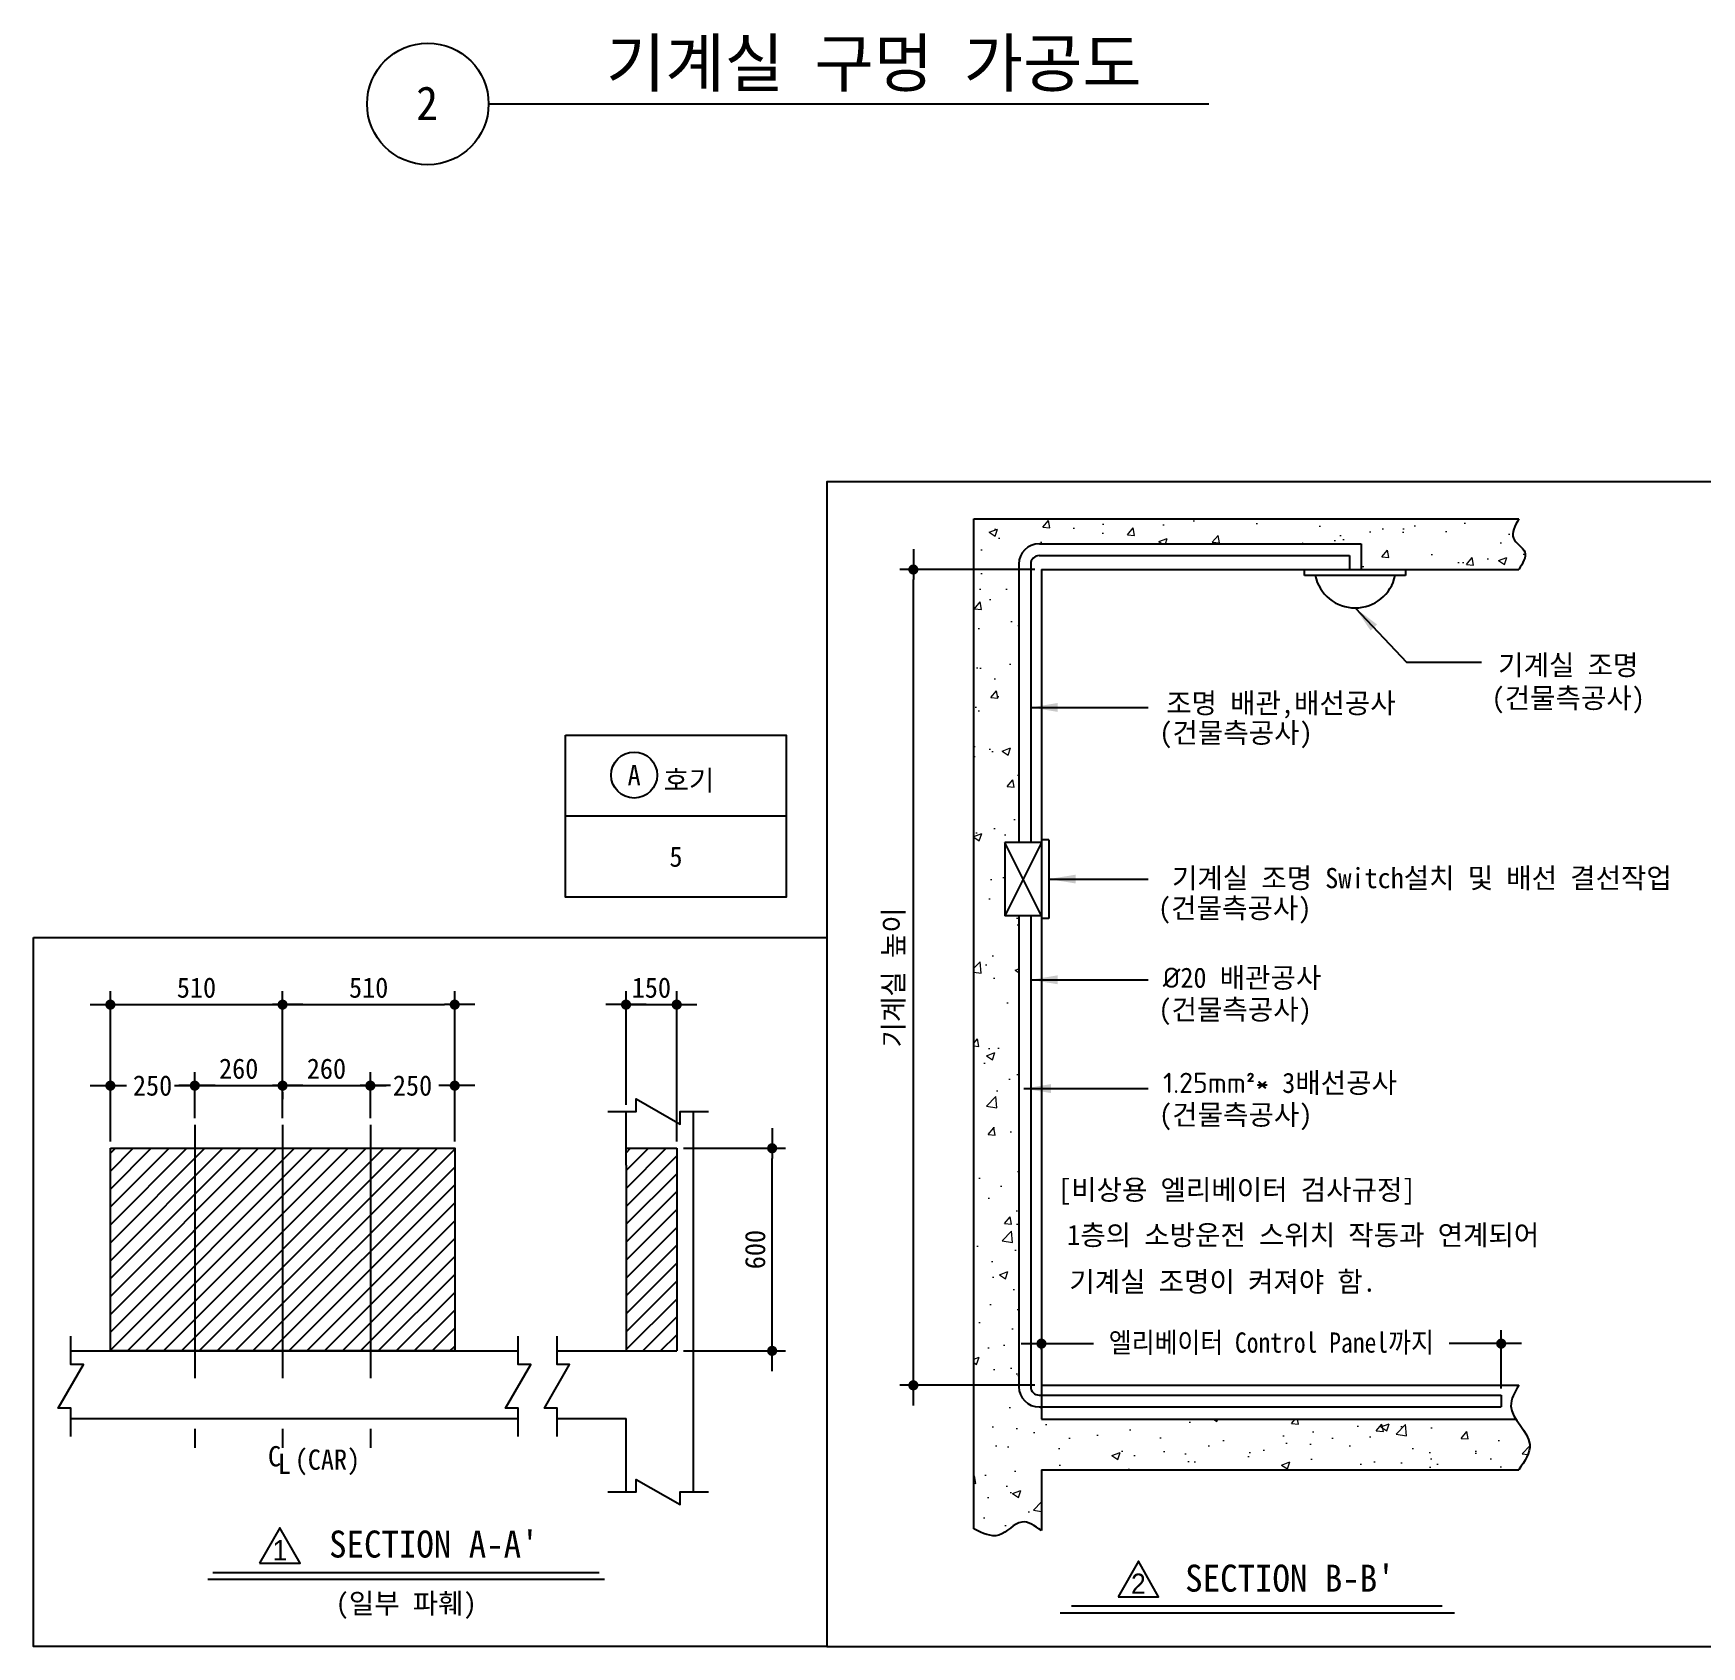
# Model space of a CAD drawing. Extents: x -9109 to 174251, y 57759 to 115528.
# Drawn here: x 147662 to 152604, y 98509 to 103287 of the extents above; entities that cross this region are included whole.
import ezdxf
from ezdxf.enums import TextEntityAlignment as Align

# ---------------------------------------------------------------- set-up
doc = ezdxf.new("R2010")
doc.units = 0
doc.header["$LTSCALE"] = 600
doc.header["$MEASUREMENT"] = 0
doc.linetypes.add('CENTER', pattern=[2, 1.25, -0.25, 0.25, -0.25])
doc.linetypes.add('PHANTOM2', pattern=[31.75, 15.875, -3.175, 3.175, -3.175, 3.175, -3.175])
doc.layers.get('0').update_dxf_attribs({"linetype": 'CONTINUOUS'})
for name, color, linetype in [('1', 3, 'CONTINUOUS'), ('3', 1, 'CENTER'), ('7', 7, 'CONTINUOUS'), ('A-DIMS', 7, 'CONTINUOUS')]:
    doc.layers.add(name, color=color, linetype=linetype)
for name, color, linetype, lineweight in [('A-MKXS-LEAD', 7, 'CONTINUOUS', 25), ('A-MKXS-TEXT1', 3, 'CONTINUOUS', 25), ('A-XXXX-HATC', 8, 'CONTINUOUS', 18), ('A-XXXX-SYMB', 7, 'CONTINUOUS', 25), ('A-XXXX-TABL', 7, 'CONTINUOUS', 25), ('A-XXXX-TXT1', 3, 'CONTINUOUS', 25)]:
    doc.layers.add(name, color=color, linetype=linetype, lineweight=lineweight)
doc.styles.add('HY울릉도L', font='')
doc.styles.add('OTIS', font='')
doc.styles.add('굴림', font='')
doc.styles.add('돋움체', font='')
doc.styles.get('HY울릉도L').set_extended_font_data('Dotum')
doc.styles.get('OTIS').set_extended_font_data('Dotum')
doc.styles.get('굴림').set_extended_font_data('Dotum')
doc.styles.get('돋움체').set_extended_font_data('DotumChe')
doc.dimstyles.new('CDIM', dxfattribs={"dimtxt": 3, "dimasz": 1.5, "dimexe": 2, "dimexo": 1, "dimgap": 1, "dimtad": 1, "dimdec": 0, "dimrnd": 0.5, "dimzin": 0, "dimdsep": 32, "dimlunit": 6, "dimtxsty": 'HY울릉도L', "dimblk1": '_CIDOT', "dimblk2": '_CIDOT', "dimsah": 1, "dimcen": 5.5, "dimclrd": 2, "dimclre": 2, "dimclrt": 7, "dimadec": 0, "dimazin": 0, "dimtfac": 1, "dimtdec": 0, "dimtix": 1, "dimtmove": 2, "dimatfit": 1, "dimldrblk": '_CIDOT', "dimfxl": 1, "dimtolj": 1, "dimtzin": 0, "dimlwd": -1, "dimarcsym": 0})
doc.dimstyles.new('OTIS', dxfattribs={"dimscale": 100, "dimtxt": 2.25, "dimasz": 2, "dimexe": 0.8, "dimexo": 0.8, "dimgap": 0.7, "dimtad": 1, "dimdsep": 46, "dimtxsty": '굴림', "dimblk": 'DOT', "dimcen": 0, "dimclrd": 3, "dimclre": 3, "dimclrt": 3, "dimadec": 0, "dimazin": 0, "dimtfac": 1, "dimtmove": 0, "dimatfit": 3, "dimfxl": 1, "dimtolj": 1, "dimarcsym": 0})

# ---------------------------------------------------------------- blocks, each defined once
blk = doc.blocks.new('_CIDOT')
at = {"color": 0, "linetype": 'ByBlock'}
blk.add_line((2, 0), (-1, 0), dxfattribs=at)
at = {"color": 0, "linetype": 'ByBlock', "const_width": 0.5}
blk.add_lwpolyline([(-0.25, 0, 1), (0.25, 0, 1)], format="xyb", close=True, dxfattribs=at)
blk = doc.blocks.new('*D834')
at = {"layer": 'A-DIMS', "lineweight": -2, "transparency": 16777216}
for p, q in [((149587.9, 99984.7), (149890.6, 99984.7)), ((149587.9, 99384.7), (149890.6, 99384.7))]:
    blk.add_line(p, q, dxfattribs=at)
at = {"layer": 'A-DIMS', "transparency": 16777216}
blk.add_line((149850.6, 99414.7), (149850.6, 99954.7), dxfattribs=at)
at = {"layer": 'A-DIMS', "transparency": 16777216, "xscale": 30, "yscale": 30, "zscale": 30}
for p, rotation in [((149850.6, 99984.7), 90), ((149850.6, 99384.7), 270)]:
    blk.add_blockref('_CIDOT', p, dxfattribs=dict(at, rotation=rotation))
at = {"layer": 'A-DIMS', "color": 3, "transparency": 16777216, "insert": (149800.5, 99684.7), "char_height": 60, "attachment_point": 5, "rotation": 90, "style": '돋움체'}
blk.add_mtext('\\A1;600', dxfattribs=at)
blk = doc.blocks.new('*D835')
at = {"layer": 'A-DIMS', "transparency": 16777216}
for p, q in [((149387.9, 100410.2), (149357.9, 100410.2)), ((149417.9, 100410.2), (149567.9, 100410.2)), ((149597.9, 100410.2), (149627.9, 100410.2))]:
    blk.add_line(p, q, dxfattribs=at)
at = {"layer": 'A-DIMS', "lineweight": -2, "transparency": 16777216}
for p, q in [((149417.9, 100113.6), (149417.9, 100450.2)), ((149567.9, 100004.7), (149567.9, 100450.2))]:
    blk.add_line(p, q, dxfattribs=at)
at = {"layer": 'A-DIMS', "transparency": 16777216, "xscale": 30, "yscale": 30, "zscale": 30}
blk.add_blockref('_CIDOT', (149417.9, 100410.2), dxfattribs=at)
at = {"layer": 'A-DIMS', "transparency": 16777216, "xscale": 30, "yscale": 30, "zscale": 30, "rotation": 180}
blk.add_blockref('_CIDOT', (149567.9, 100410.2), dxfattribs=at)
at = {"layer": 'A-DIMS', "color": 3, "transparency": 16777216, "insert": (149492.9, 100460.2), "char_height": 60, "attachment_point": 5, "style": '돋움체'}
blk.add_mtext('\\A1;150', dxfattribs=at)
blk = doc.blocks.new('*D836')
at = {"layer": 'A-DIMS', "lineweight": -2, "transparency": 16777216}
for p, q in [((147890.5, 100004.7), (147890.5, 100210.2)), ((148140.5, 100074), (148140.5, 100210.2))]:
    blk.add_line(p, q, dxfattribs=at)
at = {"layer": 'A-DIMS', "transparency": 16777216}
for p, q in [((147920.5, 100170.2), (147937.8, 100170.2)), ((148110.5, 100170.2), (148093.3, 100170.2))]:
    blk.add_line(p, q, dxfattribs=at)
at = {"layer": 'A-DIMS', "transparency": 16777216, "xscale": 30, "yscale": 30, "zscale": 30, "rotation": 180}
blk.add_blockref('_CIDOT', (147890.5, 100170.2), dxfattribs=at)
at = {"layer": 'A-DIMS', "transparency": 16777216, "xscale": 30, "yscale": 30, "zscale": 30}
blk.add_blockref('_CIDOT', (148140.5, 100170.2), dxfattribs=at)
at = {"layer": 'A-DIMS', "color": 3, "transparency": 16777216, "insert": (148015.5, 100170.2), "char_height": 60, "attachment_point": 5, "style": '돋움체'}
blk.add_mtext('\\A1;250', dxfattribs=at)
blk = doc.blocks.new('*D837')
at = {"layer": 'A-DIMS', "lineweight": -2, "transparency": 16777216}
for p, q in [((148660.5, 100074), (148660.5, 100210.2)), ((148910.5, 100004.7), (148910.5, 100210.2))]:
    blk.add_line(p, q, dxfattribs=at)
at = {"layer": 'A-DIMS', "transparency": 16777216}
for p, q in [((148690.5, 100170.2), (148707.8, 100170.2)), ((148880.5, 100170.2), (148863.3, 100170.2))]:
    blk.add_line(p, q, dxfattribs=at)
at = {"layer": 'A-DIMS', "transparency": 16777216, "xscale": 30, "yscale": 30, "zscale": 30, "rotation": 180}
blk.add_blockref('_CIDOT', (148660.5, 100170.2), dxfattribs=at)
at = {"layer": 'A-DIMS', "transparency": 16777216, "xscale": 30, "yscale": 30, "zscale": 30}
blk.add_blockref('_CIDOT', (148910.5, 100170.2), dxfattribs=at)
at = {"layer": 'A-DIMS', "color": 3, "transparency": 16777216, "insert": (148785.5, 100170.2), "char_height": 60, "attachment_point": 5, "style": '돋움체'}
blk.add_mtext('\\A1;250', dxfattribs=at)
blk = doc.blocks.new('*D838')
at = {"layer": 'A-DIMS', "lineweight": -2, "transparency": 16777216}
for p, q in [((147890.5, 100004.7), (147890.5, 100450.2)), ((148400.5, 100074), (148400.5, 100450.2))]:
    blk.add_line(p, q, dxfattribs=at)
at = {"layer": 'A-DIMS', "transparency": 16777216}
blk.add_line((147920.5, 100410.2), (148370.5, 100410.2), dxfattribs=at)
at = {"layer": 'A-DIMS', "transparency": 16777216, "xscale": 30, "yscale": 30, "zscale": 30, "rotation": 180}
blk.add_blockref('_CIDOT', (147890.5, 100410.2), dxfattribs=at)
at = {"layer": 'A-DIMS', "transparency": 16777216, "xscale": 30, "yscale": 30, "zscale": 30}
blk.add_blockref('_CIDOT', (148400.5, 100410.2), dxfattribs=at)
at = {"layer": 'A-DIMS', "color": 3, "transparency": 16777216, "insert": (148145.5, 100460.2), "char_height": 60, "attachment_point": 5, "style": '돋움체'}
blk.add_mtext('\\A1;510', dxfattribs=at)
blk = doc.blocks.new('*D839')
at = {"layer": 'A-DIMS', "lineweight": -2, "transparency": 16777216}
for p, q in [((148400.5, 100074), (148400.5, 100450.2)), ((148910.5, 100004.7), (148910.5, 100450.2))]:
    blk.add_line(p, q, dxfattribs=at)
at = {"layer": 'A-DIMS', "transparency": 16777216}
blk.add_line((148430.5, 100410.2), (148880.5, 100410.2), dxfattribs=at)
at = {"layer": 'A-DIMS', "transparency": 16777216, "xscale": 30, "yscale": 30, "zscale": 30, "rotation": 180}
blk.add_blockref('_CIDOT', (148400.5, 100410.2), dxfattribs=at)
at = {"layer": 'A-DIMS', "transparency": 16777216, "xscale": 30, "yscale": 30, "zscale": 30}
blk.add_blockref('_CIDOT', (148910.5, 100410.2), dxfattribs=at)
at = {"layer": 'A-DIMS', "color": 3, "transparency": 16777216, "insert": (148655.5, 100460.2), "char_height": 60, "attachment_point": 5, "style": '돋움체'}
blk.add_mtext('\\A1;510', dxfattribs=at)
blk = doc.blocks.new('*D840')
at = {"layer": 'A-DIMS', "lineweight": -2, "transparency": 16777216}
for p, q in [((148140.5, 100190.2), (148140.5, 100210.2)), ((148400.5, 100150.7), (148400.5, 100130.2))]:
    blk.add_line(p, q, dxfattribs=at)
at = {"layer": 'A-DIMS', "transparency": 16777216}
blk.add_line((148170.5, 100170.2), (148370.5, 100170.2), dxfattribs=at)
at = {"layer": 'A-DIMS', "transparency": 16777216, "xscale": 30, "yscale": 30, "zscale": 30, "rotation": 180}
blk.add_blockref('_CIDOT', (148140.5, 100170.2), dxfattribs=at)
at = {"layer": 'A-DIMS', "transparency": 16777216, "xscale": 30, "yscale": 30, "zscale": 30}
blk.add_blockref('_CIDOT', (148400.5, 100170.2), dxfattribs=at)
at = {"layer": 'A-DIMS', "color": 3, "transparency": 16777216, "insert": (148270.5, 100220.2), "char_height": 60, "attachment_point": 5, "style": '돋움체'}
blk.add_mtext('\\A1;260', dxfattribs=at)
blk = doc.blocks.new('*D841')
at = {"layer": 'A-DIMS', "lineweight": -2, "transparency": 16777216}
for p, q in [((148400.5, 100190.2), (148400.5, 100210.2)), ((148660.5, 100190.2), (148660.5, 100210.2))]:
    blk.add_line(p, q, dxfattribs=at)
at = {"layer": 'A-DIMS', "transparency": 16777216}
blk.add_line((148430.5, 100170.2), (148630.5, 100170.2), dxfattribs=at)
at = {"layer": 'A-DIMS', "transparency": 16777216, "xscale": 30, "yscale": 30, "zscale": 30, "rotation": 180}
blk.add_blockref('_CIDOT', (148400.5, 100170.2), dxfattribs=at)
at = {"layer": 'A-DIMS', "transparency": 16777216, "xscale": 30, "yscale": 30, "zscale": 30}
blk.add_blockref('_CIDOT', (148660.5, 100170.2), dxfattribs=at)
at = {"layer": 'A-DIMS', "color": 3, "transparency": 16777216, "insert": (148530.5, 100220.2), "char_height": 60, "attachment_point": 5, "style": '돋움체'}
blk.add_mtext('\\A1;260', dxfattribs=at)
blk = doc.blocks.new('*D1004')
at = {"layer": 'A-DIMS', "lineweight": -2, "transparency": 16777216}
for p, q in [((152010.1, 99273.6), (152010.1, 99446.1)), ((150648.3, 99390.2), (150648.3, 99366.1))]:
    blk.add_line(p, q, dxfattribs=at)
at = {"layer": 'A-DIMS', "transparency": 16777216}
for p, q in [((150678.3, 99406.1), (150802.4, 99406.1)), ((151980.1, 99406.1), (151855.9, 99406.1))]:
    blk.add_line(p, q, dxfattribs=at)
at = {"layer": 'A-DIMS', "transparency": 16777216, "xscale": 30, "yscale": 30, "zscale": 30, "rotation": 180}
blk.add_blockref('_CIDOT', (150648.3, 99406.1), dxfattribs=at)
at = {"layer": 'A-DIMS', "transparency": 16777216, "xscale": 30, "yscale": 30, "zscale": 30}
blk.add_blockref('_CIDOT', (152010.1, 99406.1), dxfattribs=at)
at = {"layer": 'A-DIMS', "color": 3, "transparency": 16777216, "insert": (151329.2, 99406.1), "char_height": 60, "attachment_point": 5, "style": '돋움체'}
blk.add_mtext('\\A1;{\\W0.9;\\C4;엘리베이터 Control Panel까지}', dxfattribs=at)
blk = doc.blocks.new('*D1005')
at = {"layer": 'A-DIMS', "lineweight": -2, "transparency": 16777216}
for p, q in [((150628.3, 101699), (150228.9, 101699)), ((150628.3, 99282.6), (150228.9, 99282.6))]:
    blk.add_line(p, q, dxfattribs=at)
at = {"layer": 'A-DIMS', "transparency": 16777216}
blk.add_line((150268.9, 99312.6), (150268.9, 101669), dxfattribs=at)
at = {"layer": 'A-DIMS', "transparency": 16777216, "xscale": 30, "yscale": 30, "zscale": 30}
for p, rotation in [((150268.9, 101699), 90), ((150268.9, 99282.6), 270)]:
    blk.add_blockref('_CIDOT', p, dxfattribs=dict(at, rotation=rotation))
at = {"layer": 'A-DIMS', "color": 3, "transparency": 16777216, "insert": (150212.8, 100490.8), "char_height": 60, "attachment_point": 5, "rotation": 90, "style": '돋움체'}
blk.add_mtext('\\A1;기계실 높이', dxfattribs=at)

msp = doc.modelspace()

# ---------------------------------------------------------------- hatches: boundary and pattern name
h = msp.add_hatch()
h.set_pattern_fill('ANSI31', color=3, scale=300)
h.set_pattern_definition([(45, (-74905.516, 92965.22), (-26.516504, 26.516504), [])])
h.paths.add_polyline_path([(147890.5, 99984.7), (148910.5, 99984.7), (148910.5, 99384.7), (147890.5, 99384.7)])
h = msp.add_hatch()
h.set_pattern_fill('ANSI31', color=3, scale=300)
h.set_pattern_definition([(45, (148926.85, 102874.7), (-26.5165, 26.5165), [])])
h.paths.add_polyline_path([(149567.9, 99984.7), (149417.9, 99984.7), (149417.9, 99934.7), (149417.9, 99384.7), (149567.9, 99384.7)])
at = {"layer": 'A-XXXX-HATC'}
h = msp.add_hatch(dxfattribs=at)
h.set_pattern_fill('AR-CONC', color=256, scale=35, style=0)
h.set_pattern_definition([(50, (0, 0), (251.04106, -21.96325), [26.25, -288.75]), (355, (0, 0), (-48.56297, 263.26725), [21, -231]), (100.45144, (20.92, -1.83), (202.4781, 241.304), [22.30907, -245.39974]), (46.1842, (0, 70), (373.53447, -57.93175), [39.375, -433.125]), (96.63564, (31.13, 65.17), (327.1317, 340.9415), [33.4636, -368.0998]), (351.18416, (0, 70), (327.1317, 340.9415), [31.5, -346.5]), (21, (35, 52.5), (208.91747, -140.91661), [26.25, -288.75]), (326, (35, 52.5), (85.16037, 253.8025), [21, -231]), (71.45144, (52.4, 40.76), (294.07783, 112.8859), [22.30907, -245.39974]), (37.5, (0, 0), (4.25595, 116.51285), [0, -228.2, 0, -234.5, 0, -231.875]), (7.5, (0, 0), (92.07434, 138.0441), [0, -133.7, 0, -222.95, 0, -88.375]), (327.5, (-78.05, 0), (186.837853, -7.894205), [0, -87.5, 0, -273, 0, -362.25]), (317.5, (-113.05, 0), (204.11516, 35.03674), [0, -113.75, 0, -181.3, 0, -257.25])])
edge = h.paths.add_edge_path()
edge.add_line((150448.3, 101849), (150448.3, 98857.3))
edge.add_spline(control_points=[(150448.3, 98857.3), (150473.8, 98844.6), (150525.3, 98818.7), (150584.4, 98897.5), (150628.5, 98866.4), (150648.3, 98852.5)], knot_values=[0, 0, 0, 0, 76.366102, 154.44973, 217.81344, 217.81344, 217.81344, 217.81344], degree=3, periodic=0)
edge.add_line((150648.3, 98852.5), (150648.3, 99032.6))
edge.add_line((150648.3, 99032.6), (152062.3, 99032.6))
edge.add_spline(control_points=[(152062.3, 99032.6), (152079.5, 99057.8), (152114.4, 99108.9), (152069.4, 99157.6), (152053.8, 99182.6)], knot_values=[108.220716, 108.220716, 108.220716, 108.220716, 189.889515, 273.650578, 273.650578, 273.650578, 273.650578], degree=3, periodic=0)
edge.add_line((152053.8, 99182.6), (150648.3, 99182.6))
edge.add_line((150648.3, 99182.6), (150648.3, 99218.6))
edge.add_line((150648.3, 99218.6), (150641.4, 99218.6))
edge.add_arc((150641.4, 99278.6), 60, 180, 270, ccw=False)
edge.add_line((150581.4, 99278.6), (150581.4, 100673.3))
edge.add_line((150581.4, 100673.3), (150540.2, 100673.3))
edge.add_line((150540.2, 100673.3), (150540.2, 100890.9))
edge.add_line((150540.2, 100890.9), (150581.4, 100890.9))
edge.add_line((150581.4, 100890.9), (150581.4, 101715.2))
edge.add_arc((150641.4, 101715.2), 60, 90, 180, ccw=False)
edge.add_line((150641.4, 101775.2), (151595.3, 101775.2))
edge.add_line((151595.3, 101775.2), (151595.3, 101699))
edge.add_line((151595.3, 101699), (151726.5, 101699))
edge.add_line((151726.5, 101699), (152062.3, 101699))
edge.add_spline(control_points=[(152062.3, 101699), (152074, 101717.5), (152096.9, 101753.6), (152028.7, 101790.2), (152050.6, 101828.6), (152062.3, 101849)], knot_values=[0, 0, 0, 0, 55.012675, 107.739981, 167.11925, 167.11925, 167.11925, 167.11925], degree=3, periodic=0)
edge.add_line((152062.3, 101849), (150448.3, 101849))

# ---------------------------------------------------------------- linework, layer by layer
for p, q in [((150448.3, 98857.3), (150448.3, 101849)), ((150448.3, 101849), (152062.3, 101849)), ((150648.3, 101699), (150648.3, 99182.6)), ((150648.3, 101699), (152062.3, 101699)), ((150648.3, 100890.9), (150540.2, 100890.9)), ((150670.1, 100898.4), (150648.3, 100898.4)), ((150648.3, 100673.3), (150540.2, 100673.3)), ((150670.1, 100665.8), (150648.3, 100665.8)), ((149417.9, 99934.7), (149417.9, 100093.6)), ((149617.9, 98966.8), (149617.9, 100093.6)), ((149417.9, 99984.7), (149567.9, 99984.7)), ((149567.9, 99984.7), (149567.9, 99384.7)), ((149417.9, 99934.7), (149417.9, 99384.7)), ((147773.6, 99384.7), (149098.4, 99384.7)), ((149213.4, 99384.7), (149567.9, 99384.7)), ((147773.6, 99184.7), (149098.4, 99184.7)), ((149213.4, 99184.7), (149417.9, 99184.7)), ((149417.9, 98966.8), (149417.9, 99184.7)), ((150648.3, 99182.6), (152053.8, 99182.6)), ((150648.3, 99032.6), (152062.3, 99032.6)), ((150648.3, 99032.6), (150648.3, 98852.5))]:
    msp.add_line(p, q)
at = {"color": 7}
for p, q in [((150540.2, 100890.9), (150540.2, 100673.3)), ((150648.3, 100898.4), (150648.3, 100665.8)), ((150670.1, 100898.4), (150670.1, 100665.8))]:
    msp.add_line(p, q, dxfattribs=at)
at = {"color": 3, "linetype": 'PHANTOM2'}
msp.add_line((150648.3, 99282.6), (152062.3, 99282.6), dxfattribs=at)
at = {"color": 3}
for p, q in [((148179.3, 98708.6), (149354.2, 98708.6)), ((148194.1, 98728.2), (149338.4, 98728.2))]:
    msp.add_line(p, q, dxfattribs=at)
for points in [[(149363.9, 100093.6), (149448.1, 100093.6), (149448.1, 100130.8), (149577.8, 100056.3), (149577.8, 100093.6), (149661.7, 100093.6)], [(147773.6, 99130.8), (147773.6, 99215), (147736.3, 99215), (147810.9, 99344.6), (147773.6, 99344.6), (147773.6, 99428.6)], [(149098.4, 99130.8), (149098.4, 99215), (149061.1, 99215), (149135.7, 99344.6), (149098.4, 99344.6), (149098.4, 99428.6)], [(149213.4, 99130.8), (149213.4, 99215), (149176.1, 99215), (149250.7, 99344.6), (149213.4, 99344.6), (149213.4, 99428.6)], [(149363.9, 98966.8), (149448.1, 98966.8), (149448.1, 99004.1), (149577.8, 98929.5), (149577.8, 98966.8), (149661.7, 98966.8)]]:
    msp.add_lwpolyline(points)
msp.add_lwpolyline([(147890.5, 99984.7), (148910.5, 99984.7), (148910.5, 99384.7), (147890.5, 99384.7)], close=True)
at = {"color": 4, "linetype": 'Continuous'}
for points in [[(148332.6, 98755.6), (148452.6, 98755.6), (148392.6, 98860.6), (148332.6, 98755.6)], [(150875.5, 98656.5), (150995.5, 98656.5), (150935.5, 98761.5), (150875.5, 98656.5)]]:
    msp.add_lwpolyline(points, dxfattribs=at)
at = {"layer": '1'}
for p, q in [((150642.4, 101775.2), (151595.3, 101775.2)), ((151595.3, 101775.2), (151595.3, 101699)), ((150581.4, 101715.2), (150581.4, 100890.9)), ((150616.4, 101715.2), (150616.4, 100890.9)), ((150641.4, 101740.2), (151561.1, 101740.2)), ((151427.9, 101699), (151726.5, 101699)), ((151427.9, 101681.2), (151427.9, 101699)), ((151561.1, 101740.2), (151561.1, 101699)), ((151726.5, 101699), (151726.5, 101681.2)), ((151726.5, 101681.2), (151427.9, 101681.2)), ((150648.3, 100890.9), (150540.2, 100673.3)), ((150648.3, 100673.3), (150540.2, 100890.9)), ((150581.4, 100673.3), (150581.4, 99278.6)), ((150616.4, 100673.3), (150616.4, 99278.6)), ((150641.4, 99253.6), (152010.1, 99253.6)), ((152010.1, 99253.6), (152010.1, 99218.6)), ((150642.4, 99218.6), (152010.1, 99218.6)), ((150703.3, 98608.6), (151871.4, 98608.6)), ((150703.3, 98608.6), (151871.4, 98608.6)), ((150703.3, 98608.6), (151871.4, 98608.6)), ((150736.9, 98629.1), (151835.3, 98629.1)), ((150736.9, 98629.1), (151835.3, 98629.1)), ((150736.9, 98629.1), (151835.3, 98629.1))]:
    msp.add_line(p, q, dxfattribs=at)
msp.add_circle((149441.9, 101090.2), 68.1, dxfattribs=at)
for centre, radius, start, end in [((150641.4, 101715.2), 60, 90, 180), ((150641.4, 101715.2), 25, 90, 180), ((151577.7, 101706.3), 121.1, 191.932, 348.068), ((150641.4, 99278.6), 60, 180, 270), ((150641.4, 99278.6), 25, 180, 270)]:
    msp.add_arc(centre, radius, start, end, dxfattribs=at)
for points in [[(152062.3, 101849), (152046.4, 101791.8), (152079.9, 101751.1), (152062.3, 101699)], [(152062.3, 99282.6), (152039.1, 99221.3), (152094.5, 99107.7), (152062.3, 99032.6)], [(150648.3, 98852.5), (150590.2, 98877.7), (150522.4, 98839), (150448.3, 98857.3)]]:
    msp.add_spline(points, degree=3, dxfattribs=at)
at = {"layer": '3'}
for p, q in [((148140.5, 100054), (148140.5, 99097)), ((148400.5, 100054), (148400.5, 99097)), ((148660.5, 100054), (148660.5, 99097))]:
    msp.add_line(p, q, dxfattribs=at)
at = {"layer": '7', "color": 3}
msp.add_line((150648.3, 99388.4), (150648.3, 99410.2), dxfattribs=at)
at = {"layer": 'A-MKXS-LEAD'}
msp.add_line((151951.6, 101423.8), (151731, 101423.8), dxfattribs=at)
at = {"layer": 'A-XXXX-SYMB'}
msp.add_line((149010.8, 103078.1), (151144.6, 103078.1), dxfattribs=at)
msp.add_circle((148830.8, 103078.1), 180, dxfattribs=at)
at = {"layer": 'A-XXXX-TABL'}
msp.add_line((149892.4, 100968.6), (149239, 100968.6), dxfattribs=at)
for points in [[(152702.4, 101958.6), (150012.4, 101958.6), (150012.4, 98508.6), (152702.4, 98508.6)], [(149239, 101208.6), (149892.4, 101208.6), (149892.4, 100728.6), (149239, 100728.6)], [(147662.4, 100608.6), (150012.4, 100608.6), (150012.4, 98508.6), (147662.4, 98508.6)]]:
    msp.add_lwpolyline(points, close=True, dxfattribs=at)

# ---------------------------------------------------------------- texts
at = {"color": 4, "linetype": 'Continuous', "style": 'OTIS'}
for s, p in [('1', (148392.6, 98794.1)), ('2', (150935.5, 98695))]:
    msp.add_text(s, height=60, dxfattribs=at).set_placement(p, align=Align.MIDDLE_CENTER)
at = {"layer": 'A-MKXS-TEXT1', "style": '돋움체'}
for s, p in [('A', (149441.9, 101090.2)), ('5', (149565.7, 100848.6)), ('(일부 파훼)', (148766.7, 98636.7))]:
    msp.add_text(s, height=60, dxfattribs=at).set_placement(p, align=Align.MIDDLE_CENTER)
for s, height, p in [('호기', 60, (149528.9, 101044.7)), ('[비상용 엘리베이터 검사규정]', 60, (150697.6, 99831.9)), ('1층의 소방운전 스위치 작동과 연계되어', 60, (150724.4, 99697.9)), ('기계실 조명이 켜져야 함.', 60, (150730.9, 99559.9)), ('C', 60, (148357.4, 99042.5)), ('L', 60, (148386.5, 99020.3)), ('(CAR)', 60, (148436.5, 99032.4)), ("SECTION A-A'", 80, (148538.4, 98772.4)), ("SECTION B-B'", 80, (151074.1, 98671.4))]:
    msp.add_text(s, height=height, dxfattribs=at).set_placement(p)
at = {"layer": 'A-MKXS-TEXT1', "char_height": 60, "attachment_point": 5, "style": '돋움체'}
for s, insert in [('\\A1;기계실 조명', (152208.7, 101412.8)), ('\\A1;(건물측공사)', (152208.7, 101310.5)), ('\\A1;조명 배관,배선공사', (151357.6, 101295.4)), ('\\A1;(건물측공사)', (151224.6, 101207.5)), ('\\A1;기계실 조명 Switch설치 및 배선 결선작업', (151775.2, 100781.9)), ('\\A1;(건물측공사)', (151220.8, 100688.2)), ('\\A1;{\\fISOCPEUR|b0|i0|c0|p34;%%C}20 배관공사', (151242.5, 100486.8)), ('\\A1;(건물측공사)', (151221.9, 100387.7)), ('\\A1;{\\fISOCPEUR|b0|i0|c0|p34;1.25mm²*} 3배선공사', (151354.9, 100175.3)), ('\\A1;(건물측공사)', (151223.8, 100076.2))]:
    msp.add_mtext(s, dxfattribs=dict(at, insert=insert))
at = {"layer": 'A-XXXX-TXT1', "style": '돋움체'}
msp.add_text('기계실 구멍 가공도', height=140, dxfattribs=at).set_placement((150945.3, 103087.2), align=Align.BOTTOM_RIGHT)
msp.add_text('2', height=100, dxfattribs=at).set_placement((148828.5, 103080.3), align=Align.MIDDLE)

# ---------------------------------------------------------------- dimensions: what is measured, and where the dimension line sits
at = {"layer": 'A-DIMS'}
dim = msp.add_linear_dim(base=(150268.9, 101699), p1=(150648.3, 99282.6), p2=(150648.3, 101699), angle=90, text='기계실 높이', dimstyle='CDIM', override={"dimscale": 20, "dimtxsty": '돋움체', "dimclrd": 256, "dimclre": 256, "dimclrt": 3}, dxfattribs=at)
dim.commit()
dim.dimension.update_dxf_attribs({"geometry": '*D1005', "text_midpoint": (150212.8, 100490.8)})
for base, p1, p2, picture, middle in [((148400.5, 100410.2), (147890.5, 99984.7), (148400.5, 100054), '*D838', (148145.5, 100460.2)), ((148910.5, 100410.2), (148400.5, 100054), (148910.5, 99984.7), '*D839', (148655.5, 100460.2)), ((149567.9, 100410.2), (149417.9, 100093.6), (149567.9, 99984.7), '*D835', (149492.9, 100460.2)), ((148400.5, 100170.2), (148140.5, 100170.2), (148400.5, 100170.7), '*D840', (148270.5, 100220.2)), ((148660.5, 100170.2), (148400.5, 100170.2), (148660.5, 100170.2), '*D841', (148530.5, 100220.2))]:
    dim = msp.add_linear_dim(base=base, p1=p1, p2=p2, dimstyle='CDIM', override={"dimscale": 20, "dimtxsty": '돋움체', "dimclrd": 256, "dimclre": 256, "dimclrt": 3}, dxfattribs=at)
    dim.commit()
    dim.dimension.update_dxf_attribs({"geometry": picture, "text_midpoint": middle})
for base, p1, p2, picture, middle in [((147890.5, 100170.2), (148140.5, 100054), (147890.5, 99984.7), '*D836', (148015.5, 100170.2)), ((148910.5, 100170.2), (148660.5, 100054), (148910.5, 99984.7), '*D837', (148785.5, 100170.2))]:
    dim = msp.add_linear_dim(base=base, p1=p1, p2=p2, dimstyle='CDIM', override={"dimscale": 20, "dimtxsty": '돋움체', "dimclrd": 256, "dimclre": 256, "dimclrt": 3}, dxfattribs=at)
    dim.commit()
    dim.dimension.update_dxf_attribs({"geometry": picture, "text_midpoint": middle, "dimtype": 160})
dim = msp.add_linear_dim(base=(149850.6, 99984.7), p1=(149567.9, 99384.7), p2=(149567.9, 99984.7), angle=90, dimstyle='CDIM', override={"dimscale": 20, "dimtxsty": '돋움체', "dimclrd": 256, "dimclre": 256, "dimclrt": 3}, dxfattribs=at)
dim.commit()
dim.dimension.update_dxf_attribs({"geometry": '*D834', "text_midpoint": (149800.5, 99684.7)})
dim = msp.add_linear_dim(base=(152010.1, 99406.1), p1=(150648.3, 99410.2), p2=(152010.1, 99253.6), text='{\\W0.9;\\C4;엘리베이터 Control Panel까지}', dimstyle='CDIM', override={"dimscale": 20, "dimtxsty": '돋움체', "dimclrd": 256, "dimclre": 256, "dimclrt": 3}, dxfattribs=at)
dim.commit()
dim.dimension.update_dxf_attribs({"geometry": '*D1004', "text_midpoint": (151329.2, 99406.1), "dimtype": 160})

# ---------------------------------------------------------------- leaders
at = {"layer": 'A-MKXS-LEAD'}
for points in [[(151577.7, 101585.2), (151731, 101423.8)], [(150616.4, 101290.5), (150964, 101290.5)], [(150670.1, 100782.1), (150964, 100782.1)], [(150616.4, 100483.8), (150964, 100483.8)], [(150596.2, 100161.5), (150964, 100161.5)]]:
    msp.add_leader(points, dimstyle='OTIS', override={"dimscale": 40, "dimtad": 0, "dimtxsty": 'OTIS', "dimclrd": 256, "dimatfit": 0}, dxfattribs=at)

doc.saveas('drawing.dxf')
